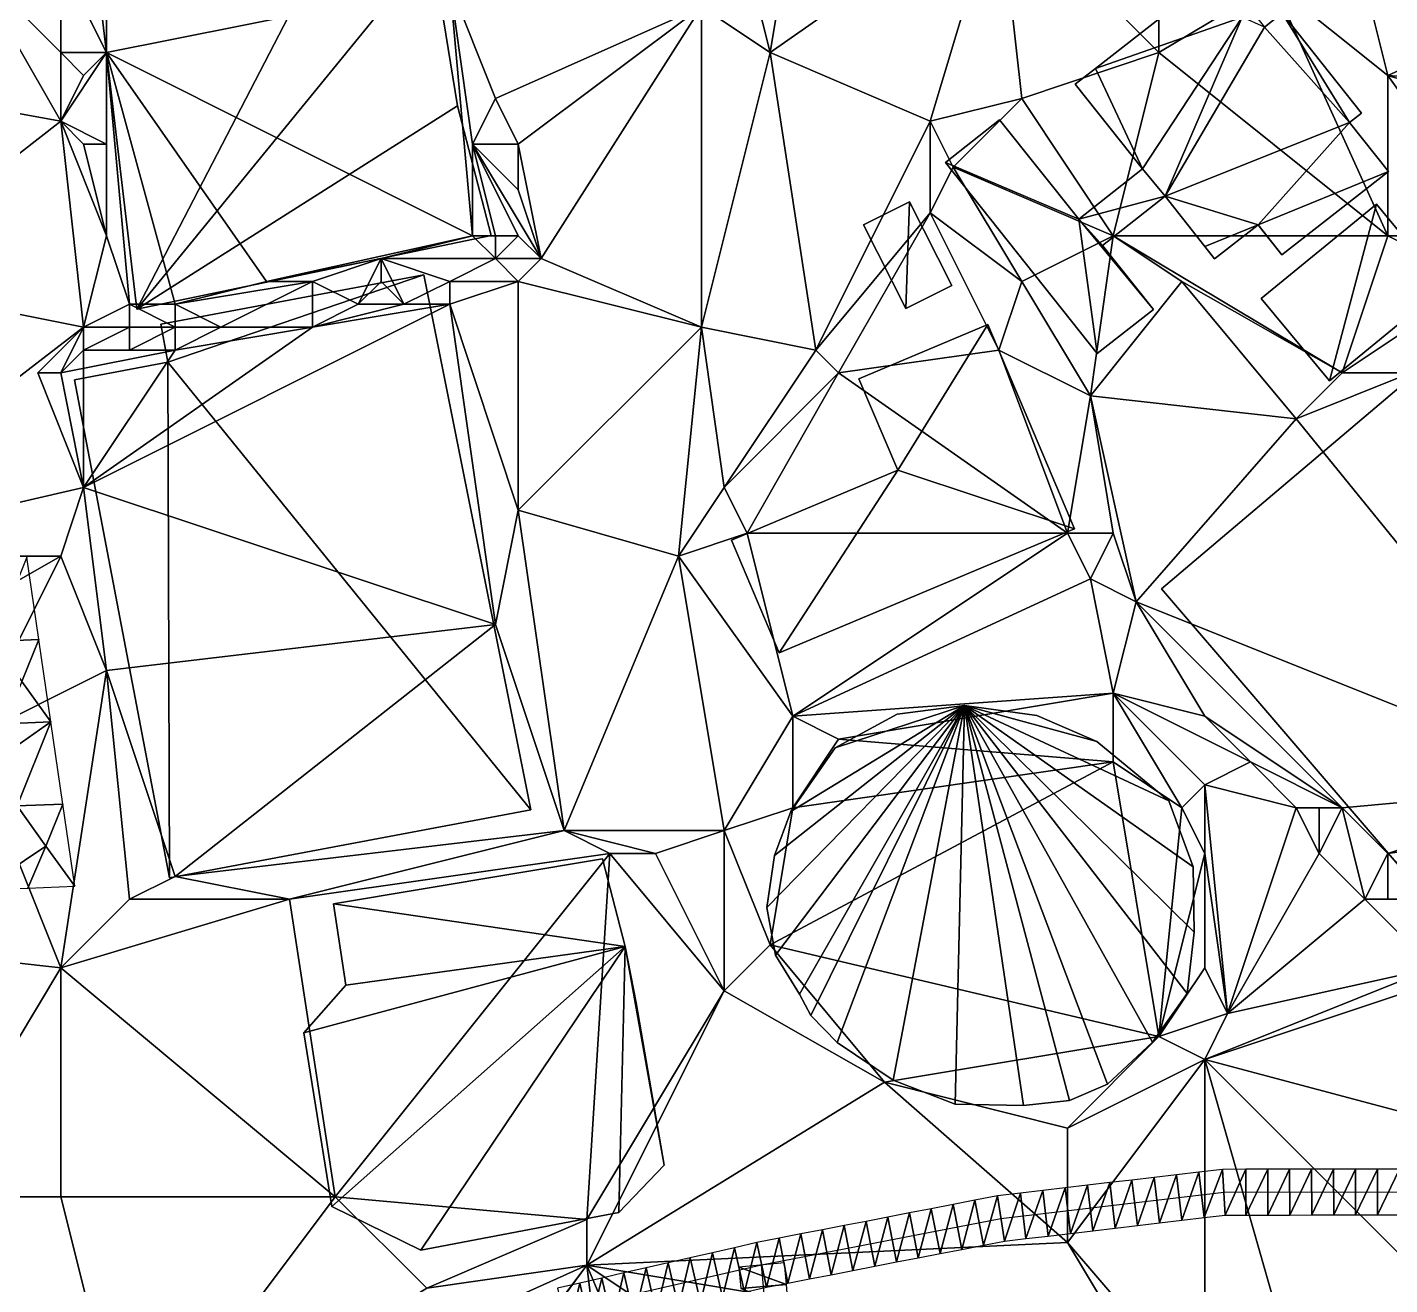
# Model space of a CAD drawing. Header units: metres. Extents: x -1103 to 901, y -902 to 905.
# Drawn here: x 133.1 to 252.2, y 304.3 to 414.2 of the extents above; entities that cross this region are included whole.
import ezdxf

# ---------------------------------------------------------------- set-up
doc = ezdxf.new("R2010")
doc.units = ezdxf.units.M
for name, color, linetype in [('OSM_BUILDING_FOOTPRINTS', 7, 'CONTINUOUS'), ('OSM_BUILDING_ROOFS', 1, 'CONTINUOUS'), ('OSM_BUILDING_WALLS', 8, 'CONTINUOUS'), ('OSM_PARKING', 8, 'CONTINUOUS'), ('OSM_ROAD_AXES', 2, 'CONTINUOUS'), ('OSM_ROAD_SURFACE', 9, 'CONTINUOUS'), ('OSM_TERRAIN', 3, 'CONTINUOUS')]:
    doc.layers.add(name, color=color, linetype=linetype)

msp = doc.modelspace()

# ---------------------------------------------------------------- linework, layer by layer
at = {"layer": 'OSM_BUILDING_FOOTPRINTS'}
for points in [[(173.63, 396.03, 8.99), (142.65, 389.57, 8.99), (139.42, 416.92, 8.99), (141.34, 419.46, 8.99), (141.17, 421.99, 8.99), (161.28, 425.54, 8.99), (168.44, 421.17, 8.99), (170.68, 407.36, 8.99), (173.63, 396.03, 8.99)], [(224.68, 409.23, 12.23), (226.46, 410.62, 12.23), (236.53, 418.52, 12.23), (239.26, 415.09, 12.23), (240.04, 415.7, 12.23), (241.22, 414.23, 12.23), (242.76, 415.44, 12.23), (249.69, 406.72, 12.23), (248.66, 405.9, 12.23), (252.05, 401.62, 12.23), (242.75, 394.33, 12.23), (241.06, 396.45, 12.23), (240.66, 396.96, 12.23), (236.86, 393.98, 12.23), (236.01, 395.06, 12.23), (232.53, 399.44, 12.23), (227.07, 395.15, 12.23), (231.51, 389.56, 12.23), (226.61, 385.71, 12.23), (213.35, 402.41, 12.23), (218.07, 406.12, 12.23), (224.98, 397.44, 12.23), (230.56, 401.83, 12.23), (224.68, 409.23, 12.23)], [(232.22, 365.14, 11.34), (278.08, 403.96, 11.34), (302.82, 375.12, 11.34), (256.96, 336.3, 11.34), (232.22, 365.14, 11.34)], [(213.89, 391.64, 12.95), (209.88, 389.63, 12.95), (206.16, 396.95, 12.95), (210.18, 398.96, 12.95), (213.89, 391.64, 12.95)], [(240.93, 390.5, 12.1), (251.01, 398.75, 12.1), (256.97, 391.56, 12.1), (246.89, 383.31, 12.1), (240.93, 390.5, 12.1)], [(137.21, 383.4, 10.9), (145.37, 384.93, 10.9), (144.74, 388.26, 10.9), (167.75, 392.57, 10.9), (177.1, 345.8, 10.9), (145.5, 339.87, 10.9), (137.21, 383.4, 10.9)], [(194.62, 369.39, 12.87), (209.17, 375.5, 12.87), (205.77, 383.5, 12.87), (217.03, 388.23, 12.87), (224.61, 370.37, 12.87), (198.8, 359.55, 12.87), (194.62, 369.39, 12.87)], [(209.12, 354.19, 11.68), (215.01, 354.94, 11.68), (221.32, 354.07, 11.68), (226.58, 351.79, 11.68), (232.85, 346.61, 11.68), (234.99, 340.84, 11.68), (235.07, 335.13, 11.68), (234.47, 329.76, 11.68), (231.44, 325.51, 11.68), (227.49, 321.83, 11.68), (224.18, 320.4, 11.68), (220.16, 319.97, 11.68), (214.18, 320.1, 11.68), (208.77, 322.17, 11.68), (203.87, 325.49, 11.68), (201.57, 327.83, 11.68), (200.58, 329.7, 11.68), (198.48, 333.1, 11.68), (197.72, 337.27, 11.68), (198.39, 341.83, 11.68), (199.83, 345.68, 11.68), (203.7, 351.23, 11.68), (209.12, 354.19, 11.68)], [(183.36, 341.52, 12.3), (185.34, 333.87, 12.3), (186.3, 328.94, 12.3), (188.74, 314.74, 12.3), (184.79, 310.62, 12.3), (167.48, 307.31, 12.3), (159.69, 311.13, 12.3), (157.25, 326.31, 12.3), (160.93, 330.5, 12.3), (159.83, 337.59, 12.3), (183.36, 341.52, 12.3)]]:
    msp.add_polyline3d(points, close=True, dxfattribs=at)
at = {"layer": 'OSM_BUILDING_ROOFS'}
for points in [[(161.28, 425.54, 18.99), (139.42, 416.92, 18.99), (142.65, 389.57, 18.99)], [(142.65, 389.57, 18.99), (168.44, 421.17, 18.99), (161.28, 425.54, 18.99)], [(142.65, 389.57, 18.99), (170.68, 407.36, 18.99), (168.44, 421.17, 18.99)], [(239.26, 415.09, 22.23), (236.53, 418.52, 22.23), (226.46, 410.62, 22.23)], [(239.26, 415.09, 22.23), (226.46, 410.62, 22.23), (230.56, 401.83, 22.23)], [(232.53, 399.44, 22.23), (239.26, 415.09, 22.23), (230.56, 401.83, 22.23)], [(232.53, 399.44, 22.23), (241.22, 414.23, 22.23), (239.26, 415.09, 22.23)], [(248.66, 405.9, 22.23), (242.76, 415.44, 22.23), (241.22, 414.23, 22.23)], [(248.66, 405.9, 22.23), (249.69, 406.72, 22.23), (242.76, 415.44, 22.23)], [(232.53, 399.44, 22.23), (248.66, 405.9, 22.23), (241.22, 414.23, 22.23)], [(226.46, 410.62, 22.23), (224.68, 409.23, 22.23), (230.56, 401.83, 22.23)], [(142.65, 389.57, 18.99), (173.63, 396.03, 18.99), (170.68, 407.36, 18.99)], [(224.98, 397.44, 22.23), (218.07, 406.12, 22.23), (213.35, 402.41, 22.23)], [(232.53, 399.44, 22.23), (240.66, 396.96, 22.23), (248.66, 405.9, 22.23)], [(240.66, 396.96, 22.23), (252.05, 401.62, 22.23), (248.66, 405.9, 22.23)], [(278.08, 403.96, 21.34), (232.22, 365.14, 21.34), (256.96, 336.3, 21.34)], [(224.98, 397.44, 22.23), (213.35, 402.41, 22.23), (226.61, 385.71, 22.23)], [(230.56, 401.83, 22.23), (224.98, 397.44, 22.23), (232.53, 399.44, 22.23)], [(240.66, 396.96, 22.23), (242.75, 394.33, 22.23), (252.05, 401.62, 22.23)], [(224.98, 397.44, 22.23), (227.07, 395.15, 22.23), (232.53, 399.44, 22.23)], [(232.53, 399.44, 22.23), (236.01, 395.06, 22.23), (240.66, 396.96, 22.23)], [(209.88, 389.63, 18.15), (210.18, 398.96, 18.15), (206.16, 396.95, 18.15)], [(209.88, 389.63, 18.15), (213.89, 391.64, 18.15), (210.18, 398.96, 18.15)], [(251.01, 398.75, 22.1), (240.93, 390.5, 22.1), (246.89, 383.31, 22.1)], [(251.01, 398.75, 22.1), (246.89, 383.31, 22.1), (256.97, 391.56, 22.1)], [(224.98, 397.44, 22.23), (226.61, 385.71, 22.23), (231.51, 389.56, 22.23)], [(224.98, 397.44, 22.23), (231.51, 389.56, 22.23), (227.07, 395.15, 22.23)], [(236.01, 395.06, 22.23), (236.86, 393.98, 22.23), (240.66, 396.96, 22.23)], [(240.66, 396.96, 22.23), (241.06, 396.45, 22.23), (242.75, 394.33, 22.23)], [(145.37, 384.93, 20.9), (167.75, 392.57, 20.9), (144.74, 388.26, 20.9)], [(145.37, 384.93, 20.9), (177.1, 345.8, 20.9), (167.75, 392.57, 20.9)], [(209.17, 375.5, 22.87), (217.03, 388.23, 22.87), (205.77, 383.5, 22.87)], [(209.17, 375.5, 22.87), (224.61, 370.37, 22.87), (217.03, 388.23, 22.87)], [(145.37, 384.93, 20.9), (137.21, 383.4, 20.9), (145.5, 339.87, 20.9)], [(145.37, 384.93, 20.9), (145.5, 339.87, 20.9), (177.1, 345.8, 20.9)], [(209.17, 375.5, 22.87), (194.62, 369.39, 22.87), (198.8, 359.55, 22.87)], [(209.17, 375.5, 22.87), (198.8, 359.55, 22.87), (224.61, 370.37, 22.87)], [(215.01, 354.94, 21.68), (198.39, 341.83, 21.68), (197.72, 337.27, 21.68)], [(215.01, 354.94, 21.68), (197.72, 337.27, 21.68), (198.48, 333.1, 21.68)], [(215.01, 354.94, 21.68), (199.83, 345.68, 21.68), (198.39, 341.83, 21.68)], [(215.01, 354.94, 21.68), (198.48, 333.1, 21.68), (200.58, 329.7, 21.68)], [(215.01, 354.94, 21.68), (203.7, 351.23, 21.68), (199.83, 345.68, 21.68)], [(215.01, 354.94, 21.68), (200.58, 329.7, 21.68), (201.57, 327.83, 21.68)], [(215.01, 354.94, 21.68), (201.57, 327.83, 21.68), (203.87, 325.49, 21.68)], [(215.01, 354.94, 21.68), (209.12, 354.19, 21.68), (203.7, 351.23, 21.68)], [(215.01, 354.94, 21.68), (203.87, 325.49, 21.68), (208.77, 322.17, 21.68)], [(215.01, 354.94, 21.68), (208.77, 322.17, 21.68), (214.18, 320.1, 21.68)], [(215.01, 354.94, 21.68), (214.18, 320.1, 21.68), (220.16, 319.97, 21.68)], [(215.01, 354.94, 21.68), (220.16, 319.97, 21.68), (224.18, 320.4, 21.68)], [(215.01, 354.94, 21.68), (224.18, 320.4, 21.68), (227.49, 321.83, 21.68)], [(215.01, 354.94, 21.68), (227.49, 321.83, 21.68), (231.44, 325.51, 21.68)], [(215.01, 354.94, 21.68), (231.44, 325.51, 21.68), (234.47, 329.76, 21.68)], [(215.01, 354.94, 21.68), (234.47, 329.76, 21.68), (235.07, 335.13, 21.68)], [(215.01, 354.94, 21.68), (235.07, 335.13, 21.68), (234.99, 340.84, 21.68)], [(215.01, 354.94, 21.68), (234.99, 340.84, 21.68), (232.85, 346.61, 21.68)], [(215.01, 354.94, 21.68), (232.85, 346.61, 21.68), (226.58, 351.79, 21.68)], [(215.01, 354.94, 21.68), (226.58, 351.79, 21.68), (221.32, 354.07, 21.68)], [(185.34, 333.87, 22.3), (183.36, 341.52, 22.3), (159.83, 337.59, 22.3)], [(185.34, 333.87, 22.3), (159.83, 337.59, 22.3), (160.93, 330.5, 22.3)], [(185.34, 333.87, 22.3), (160.93, 330.5, 22.3), (157.25, 326.31, 22.3)], [(185.34, 333.87, 22.3), (157.25, 326.31, 22.3), (159.69, 311.13, 22.3)], [(185.34, 333.87, 22.3), (159.69, 311.13, 22.3), (167.48, 307.31, 22.3)], [(185.34, 333.87, 22.3), (167.48, 307.31, 22.3), (184.79, 310.62, 22.3)], [(185.34, 333.87, 22.3), (184.79, 310.62, 22.3), (188.74, 314.74, 22.3)], [(185.34, 333.87, 22.3), (188.74, 314.74, 22.3), (186.3, 328.94, 22.3)]]:
    msp.add_3dface(points, dxfattribs=at)
at = {"layer": 'OSM_BUILDING_WALLS'}
for points in [[(170.68, 407.36, 8.99), (168.44, 421.17, 8.99), (168.44, 421.17, 18.99)], [(170.68, 407.36, 8.99), (168.44, 421.17, 18.99), (170.68, 407.36, 18.99)], [(236.53, 418.52, 12.23), (226.46, 410.62, 12.23), (226.46, 410.62, 22.23)], [(236.53, 418.52, 12.23), (226.46, 410.62, 22.23), (236.53, 418.52, 22.23)], [(139.42, 416.92, 8.99), (142.65, 389.57, 8.99), (142.65, 389.57, 18.99)], [(139.42, 416.92, 8.99), (142.65, 389.57, 18.99), (139.42, 416.92, 18.99)], [(249.69, 406.72, 12.23), (242.76, 415.44, 12.23), (242.76, 415.44, 22.23)], [(249.69, 406.72, 12.23), (242.76, 415.44, 22.23), (249.69, 406.72, 22.23)], [(226.46, 410.62, 12.23), (224.68, 409.23, 12.23), (224.68, 409.23, 22.23)], [(226.46, 410.62, 12.23), (224.68, 409.23, 22.23), (226.46, 410.62, 22.23)], [(224.68, 409.23, 12.23), (230.56, 401.83, 12.23), (230.56, 401.83, 22.23)], [(224.68, 409.23, 12.23), (230.56, 401.83, 22.23), (224.68, 409.23, 22.23)], [(173.63, 396.03, 8.99), (170.68, 407.36, 8.99), (170.68, 407.36, 18.99)], [(173.63, 396.03, 8.99), (170.68, 407.36, 18.99), (173.63, 396.03, 18.99)], [(218.07, 406.12, 12.23), (213.35, 402.41, 12.23), (213.35, 402.41, 22.23)], [(218.07, 406.12, 12.23), (213.35, 402.41, 22.23), (218.07, 406.12, 22.23)], [(224.98, 397.44, 12.23), (218.07, 406.12, 12.23), (218.07, 406.12, 22.23)], [(224.98, 397.44, 12.23), (218.07, 406.12, 22.23), (224.98, 397.44, 22.23)], [(248.66, 405.9, 12.23), (249.69, 406.72, 12.23), (249.69, 406.72, 22.23)], [(248.66, 405.9, 12.23), (249.69, 406.72, 22.23), (248.66, 405.9, 22.23)], [(252.05, 401.62, 12.23), (248.66, 405.9, 12.23), (248.66, 405.9, 22.23)], [(252.05, 401.62, 12.23), (248.66, 405.9, 22.23), (252.05, 401.62, 22.23)], [(278.08, 403.96, 11.34), (232.22, 365.14, 11.34), (232.22, 365.14, 21.34)], [(278.08, 403.96, 11.34), (232.22, 365.14, 21.34), (278.08, 403.96, 21.34)], [(213.35, 402.41, 12.23), (226.61, 385.71, 12.23), (226.61, 385.71, 22.23)], [(213.35, 402.41, 12.23), (226.61, 385.71, 22.23), (213.35, 402.41, 22.23)], [(230.56, 401.83, 12.23), (224.98, 397.44, 12.23), (224.98, 397.44, 22.23)], [(230.56, 401.83, 12.23), (224.98, 397.44, 22.23), (230.56, 401.83, 22.23)], [(242.75, 394.33, 12.23), (252.05, 401.62, 12.23), (252.05, 401.62, 22.23)], [(242.75, 394.33, 12.23), (252.05, 401.62, 22.23), (242.75, 394.33, 22.23)], [(227.07, 395.15, 12.23), (232.53, 399.44, 12.23), (232.53, 399.44, 22.23)], [(227.07, 395.15, 12.23), (232.53, 399.44, 22.23), (227.07, 395.15, 22.23)], [(232.53, 399.44, 12.23), (236.01, 395.06, 12.23), (236.01, 395.06, 22.23)], [(232.53, 399.44, 12.23), (236.01, 395.06, 22.23), (232.53, 399.44, 22.23)], [(210.18, 398.96, 12.95), (206.16, 396.95, 12.95), (206.16, 396.95, 18.15)], [(210.18, 398.96, 12.95), (206.16, 396.95, 18.15), (210.18, 398.96, 18.15)], [(213.89, 391.64, 12.95), (210.18, 398.96, 12.95), (210.18, 398.96, 18.15)], [(213.89, 391.64, 12.95), (210.18, 398.96, 18.15), (213.89, 391.64, 18.15)], [(251.01, 398.75, 12.1), (240.93, 390.5, 12.1), (240.93, 390.5, 22.1)], [(251.01, 398.75, 12.1), (240.93, 390.5, 22.1), (251.01, 398.75, 22.1)], [(256.97, 391.56, 12.1), (251.01, 398.75, 12.1), (251.01, 398.75, 22.1)], [(256.97, 391.56, 12.1), (251.01, 398.75, 22.1), (256.97, 391.56, 22.1)], [(206.16, 396.95, 12.95), (209.88, 389.63, 12.95), (209.88, 389.63, 18.15)], [(206.16, 396.95, 12.95), (209.88, 389.63, 18.15), (206.16, 396.95, 18.15)], [(236.86, 393.98, 12.23), (240.66, 396.96, 12.23), (240.66, 396.96, 22.23)], [(236.86, 393.98, 12.23), (240.66, 396.96, 22.23), (236.86, 393.98, 22.23)], [(240.66, 396.96, 12.23), (241.06, 396.45, 12.23), (241.06, 396.45, 22.23)], [(240.66, 396.96, 12.23), (241.06, 396.45, 22.23), (240.66, 396.96, 22.23)], [(142.65, 389.57, 8.99), (173.63, 396.03, 8.99), (173.63, 396.03, 18.99)], [(142.65, 389.57, 8.99), (173.63, 396.03, 18.99), (142.65, 389.57, 18.99)], [(241.06, 396.45, 12.23), (242.75, 394.33, 12.23), (242.75, 394.33, 22.23)], [(241.06, 396.45, 12.23), (242.75, 394.33, 22.23), (241.06, 396.45, 22.23)], [(231.51, 389.56, 12.23), (227.07, 395.15, 12.23), (227.07, 395.15, 22.23)], [(231.51, 389.56, 12.23), (227.07, 395.15, 22.23), (231.51, 389.56, 22.23)], [(236.01, 395.06, 12.23), (236.86, 393.98, 12.23), (236.86, 393.98, 22.23)], [(236.01, 395.06, 12.23), (236.86, 393.98, 22.23), (236.01, 395.06, 22.23)], [(167.75, 392.57, 10.9), (144.74, 388.26, 10.9), (144.74, 388.26, 20.9)], [(167.75, 392.57, 10.9), (144.74, 388.26, 20.9), (167.75, 392.57, 20.9)], [(177.1, 345.8, 10.9), (167.75, 392.57, 10.9), (167.75, 392.57, 20.9)], [(177.1, 345.8, 10.9), (167.75, 392.57, 20.9), (177.1, 345.8, 20.9)], [(209.88, 389.63, 12.95), (213.89, 391.64, 12.95), (213.89, 391.64, 18.15)], [(209.88, 389.63, 12.95), (213.89, 391.64, 18.15), (209.88, 389.63, 18.15)], [(246.89, 383.31, 12.1), (256.97, 391.56, 12.1), (256.97, 391.56, 22.1)], [(246.89, 383.31, 12.1), (256.97, 391.56, 22.1), (246.89, 383.31, 22.1)], [(226.61, 385.71, 12.23), (231.51, 389.56, 12.23), (231.51, 389.56, 22.23)], [(226.61, 385.71, 12.23), (231.51, 389.56, 22.23), (226.61, 385.71, 22.23)], [(240.93, 390.5, 12.1), (246.89, 383.31, 12.1), (246.89, 383.31, 22.1)], [(240.93, 390.5, 12.1), (246.89, 383.31, 22.1), (240.93, 390.5, 22.1)], [(144.74, 388.26, 10.9), (145.37, 384.93, 10.9), (145.37, 384.93, 20.9)], [(144.74, 388.26, 10.9), (145.37, 384.93, 20.9), (144.74, 388.26, 20.9)], [(217.03, 388.23, 12.87), (205.77, 383.5, 12.87), (205.77, 383.5, 22.87)], [(217.03, 388.23, 12.87), (205.77, 383.5, 22.87), (217.03, 388.23, 22.87)], [(224.61, 370.37, 12.87), (217.03, 388.23, 12.87), (217.03, 388.23, 22.87)], [(224.61, 370.37, 12.87), (217.03, 388.23, 22.87), (224.61, 370.37, 22.87)], [(145.37, 384.93, 10.9), (137.21, 383.4, 10.9), (137.21, 383.4, 20.9)], [(145.37, 384.93, 10.9), (137.21, 383.4, 20.9), (145.37, 384.93, 20.9)], [(205.77, 383.5, 12.87), (209.17, 375.5, 12.87), (209.17, 375.5, 22.87)], [(205.77, 383.5, 12.87), (209.17, 375.5, 22.87), (205.77, 383.5, 22.87)], [(137.21, 383.4, 10.9), (145.5, 339.87, 10.9), (145.5, 339.87, 20.9)], [(137.21, 383.4, 10.9), (145.5, 339.87, 20.9), (137.21, 383.4, 20.9)], [(209.17, 375.5, 12.87), (194.62, 369.39, 12.87), (194.62, 369.39, 22.87)], [(209.17, 375.5, 12.87), (194.62, 369.39, 22.87), (209.17, 375.5, 22.87)], [(194.62, 369.39, 12.87), (198.8, 359.55, 12.87), (198.8, 359.55, 22.87)], [(194.62, 369.39, 12.87), (198.8, 359.55, 22.87), (194.62, 369.39, 22.87)], [(198.8, 359.55, 12.87), (224.61, 370.37, 12.87), (224.61, 370.37, 22.87)], [(198.8, 359.55, 12.87), (224.61, 370.37, 22.87), (198.8, 359.55, 22.87)], [(232.22, 365.14, 11.34), (256.96, 336.3, 11.34), (256.96, 336.3, 21.34)], [(232.22, 365.14, 11.34), (256.96, 336.3, 21.34), (232.22, 365.14, 21.34)], [(215.01, 354.94, 11.68), (209.12, 354.19, 11.68), (209.12, 354.19, 21.68)], [(215.01, 354.94, 11.68), (209.12, 354.19, 21.68), (215.01, 354.94, 21.68)], [(221.32, 354.07, 11.68), (215.01, 354.94, 11.68), (215.01, 354.94, 21.68)], [(221.32, 354.07, 11.68), (215.01, 354.94, 21.68), (221.32, 354.07, 21.68)], [(209.12, 354.19, 11.68), (203.7, 351.23, 11.68), (203.7, 351.23, 21.68)], [(209.12, 354.19, 11.68), (203.7, 351.23, 21.68), (209.12, 354.19, 21.68)], [(226.58, 351.79, 11.68), (221.32, 354.07, 11.68), (221.32, 354.07, 21.68)], [(226.58, 351.79, 11.68), (221.32, 354.07, 21.68), (226.58, 351.79, 21.68)], [(232.85, 346.61, 11.68), (226.58, 351.79, 11.68), (226.58, 351.79, 21.68)], [(232.85, 346.61, 11.68), (226.58, 351.79, 21.68), (232.85, 346.61, 21.68)], [(203.7, 351.23, 11.68), (199.83, 345.68, 11.68), (199.83, 345.68, 21.68)], [(203.7, 351.23, 11.68), (199.83, 345.68, 21.68), (203.7, 351.23, 21.68)], [(234.99, 340.84, 11.68), (232.85, 346.61, 11.68), (232.85, 346.61, 21.68)], [(234.99, 340.84, 11.68), (232.85, 346.61, 21.68), (234.99, 340.84, 21.68)], [(145.5, 339.87, 10.9), (177.1, 345.8, 10.9), (177.1, 345.8, 20.9)], [(145.5, 339.87, 10.9), (177.1, 345.8, 20.9), (145.5, 339.87, 20.9)], [(199.83, 345.68, 11.68), (198.39, 341.83, 11.68), (198.39, 341.83, 21.68)], [(199.83, 345.68, 11.68), (198.39, 341.83, 21.68), (199.83, 345.68, 21.68)], [(198.39, 341.83, 11.68), (197.72, 337.27, 11.68), (197.72, 337.27, 21.68)], [(198.39, 341.83, 11.68), (197.72, 337.27, 21.68), (198.39, 341.83, 21.68)], [(183.36, 341.52, 12.3), (159.83, 337.59, 12.3), (159.83, 337.59, 22.3)], [(183.36, 341.52, 12.3), (159.83, 337.59, 22.3), (183.36, 341.52, 22.3)], [(185.34, 333.87, 12.3), (183.36, 341.52, 12.3), (183.36, 341.52, 22.3)], [(185.34, 333.87, 12.3), (183.36, 341.52, 22.3), (185.34, 333.87, 22.3)], [(235.07, 335.13, 11.68), (234.99, 340.84, 11.68), (234.99, 340.84, 21.68)], [(235.07, 335.13, 11.68), (234.99, 340.84, 21.68), (235.07, 335.13, 21.68)], [(159.83, 337.59, 12.3), (160.93, 330.5, 12.3), (160.93, 330.5, 22.3)], [(159.83, 337.59, 12.3), (160.93, 330.5, 22.3), (159.83, 337.59, 22.3)], [(197.72, 337.27, 11.68), (198.48, 333.1, 11.68), (198.48, 333.1, 21.68)], [(197.72, 337.27, 11.68), (198.48, 333.1, 21.68), (197.72, 337.27, 21.68)], [(234.47, 329.76, 11.68), (235.07, 335.13, 11.68), (235.07, 335.13, 21.68)], [(234.47, 329.76, 11.68), (235.07, 335.13, 21.68), (234.47, 329.76, 21.68)], [(186.3, 328.94, 12.3), (185.34, 333.87, 12.3), (185.34, 333.87, 22.3)], [(186.3, 328.94, 12.3), (185.34, 333.87, 22.3), (186.3, 328.94, 22.3)], [(198.48, 333.1, 11.68), (200.58, 329.7, 11.68), (200.58, 329.7, 21.68)], [(198.48, 333.1, 11.68), (200.58, 329.7, 21.68), (198.48, 333.1, 21.68)], [(160.93, 330.5, 12.3), (157.25, 326.31, 12.3), (157.25, 326.31, 22.3)], [(160.93, 330.5, 12.3), (157.25, 326.31, 22.3), (160.93, 330.5, 22.3)], [(188.74, 314.74, 12.3), (186.3, 328.94, 12.3), (186.3, 328.94, 22.3)], [(188.74, 314.74, 12.3), (186.3, 328.94, 22.3), (188.74, 314.74, 22.3)], [(200.58, 329.7, 11.68), (201.57, 327.83, 11.68), (201.57, 327.83, 21.68)], [(200.58, 329.7, 11.68), (201.57, 327.83, 21.68), (200.58, 329.7, 21.68)], [(231.44, 325.51, 11.68), (234.47, 329.76, 11.68), (234.47, 329.76, 21.68)], [(231.44, 325.51, 11.68), (234.47, 329.76, 21.68), (231.44, 325.51, 21.68)], [(201.57, 327.83, 11.68), (203.87, 325.49, 11.68), (203.87, 325.49, 21.68)], [(201.57, 327.83, 11.68), (203.87, 325.49, 21.68), (201.57, 327.83, 21.68)], [(157.25, 326.31, 12.3), (159.69, 311.13, 12.3), (159.69, 311.13, 22.3)], [(157.25, 326.31, 12.3), (159.69, 311.13, 22.3), (157.25, 326.31, 22.3)], [(203.87, 325.49, 11.68), (208.77, 322.17, 11.68), (208.77, 322.17, 21.68)], [(203.87, 325.49, 11.68), (208.77, 322.17, 21.68), (203.87, 325.49, 21.68)], [(227.49, 321.83, 11.68), (231.44, 325.51, 11.68), (231.44, 325.51, 21.68)], [(227.49, 321.83, 11.68), (231.44, 325.51, 21.68), (227.49, 321.83, 21.68)], [(208.77, 322.17, 11.68), (214.18, 320.1, 11.68), (214.18, 320.1, 21.68)], [(208.77, 322.17, 11.68), (214.18, 320.1, 21.68), (208.77, 322.17, 21.68)], [(224.18, 320.4, 11.68), (227.49, 321.83, 11.68), (227.49, 321.83, 21.68)], [(224.18, 320.4, 11.68), (227.49, 321.83, 21.68), (224.18, 320.4, 21.68)], [(220.16, 319.97, 11.68), (224.18, 320.4, 11.68), (224.18, 320.4, 21.68)], [(220.16, 319.97, 11.68), (224.18, 320.4, 21.68), (220.16, 319.97, 21.68)], [(214.18, 320.1, 11.68), (220.16, 319.97, 11.68), (220.16, 319.97, 21.68)], [(214.18, 320.1, 11.68), (220.16, 319.97, 21.68), (214.18, 320.1, 21.68)], [(184.79, 310.62, 12.3), (188.74, 314.74, 12.3), (188.74, 314.74, 22.3)], [(184.79, 310.62, 12.3), (188.74, 314.74, 22.3), (184.79, 310.62, 22.3)], [(159.69, 311.13, 12.3), (167.48, 307.31, 12.3), (167.48, 307.31, 22.3)], [(159.69, 311.13, 12.3), (167.48, 307.31, 22.3), (159.69, 311.13, 22.3)], [(167.48, 307.31, 12.3), (184.79, 310.62, 12.3), (184.79, 310.62, 22.3)], [(167.48, 307.31, 12.3), (184.79, 310.62, 22.3), (167.48, 307.31, 22.3)]]:
    msp.add_3dface(points, dxfattribs=at)
at = {"layer": 'OSM_PARKING'}
for points in [[(130.08, 360.53, 14.48), (134.09, 360.7, 14.69), (133.04, 367.89, 14.81)], [(130.08, 360.53, 14.48), (132.61, 357.02, 14.47), (134.09, 360.7, 14.69)], [(132.61, 357.02, 14.47), (135.14, 353.51, 14.38), (134.09, 360.7, 14.69)], [(131.13, 353.34, 14.26), (135.14, 353.51, 14.38), (132.61, 357.02, 14.47)], [(131.13, 353.34, 14.26), (129.65, 349.67, 14.01), (135.14, 353.51, 14.38)], [(129.65, 349.67, 14.01), (132.18, 346.15, 13.89), (135.14, 353.51, 14.38)], [(132.18, 346.15, 13.89), (136.19, 346.32, 14.02), (135.14, 353.51, 14.38)], [(132.18, 346.15, 13.89), (128.99, 338.82, 13.69), (134.71, 342.64, 13.77)], [(132.18, 346.15, 13.89), (134.71, 342.64, 13.77), (136.19, 346.32, 14.02)], [(134.71, 342.64, 13.77), (137.24, 339.13, 13.66), (136.19, 346.32, 14.02)], [(134.71, 342.64, 13.77), (128.99, 338.82, 13.69), (133.12, 338.98, 13.54)], [(134.71, 342.64, 13.77), (133.12, 338.98, 13.54), (137.24, 339.13, 13.66)]]:
    msp.add_3dface(points, dxfattribs=at)
at = {"layer": 'OSM_ROAD_AXES'}
for points in [[(64.89, 443.1, 8), (94.74, 410.4, 8.12), (104.73, 395.39, 9.29), (108.06, 377.86, 11.37), (117.36, 328.94, 13.75), (122.92, 299.67, 13.69), (125.7, 293.31, 13.96), (137.11, 292.91, 13.91), (147.04, 294.53, 14.17), (197.27, 306.04, 13.83), (218.18, 310.09, 13.54), (237.67, 312.38, 12.93), (260.7, 312.43, 12.88), (305.7, 308.53, 11.05), (323.39, 308.7, 10.89), (341.61, 313.12, 11.98), (363.02, 323.05, 14.29)], [(196.2, 192.82, 9.83), (196.46, 197.69, 10.19), (200.76, 218.72, 11.15), (200.45, 238.01, 12.53), (199.34, 283.36, 13.91), (197.27, 306.04, 13.83)]]:
    msp.add_polyline3d(points, dxfattribs=at)
at = {"layer": 'OSM_ROAD_SURFACE'}
for points in [[(251.11, 310.41, 12.95), (253.02, 314.41, 12.92), (251.1, 314.41, 12.92)], [(251.11, 310.41, 12.95), (253.03, 310.41, 12.95), (253.02, 314.41, 12.92)], [(226.21, 309.02, 13.41), (227.69, 313.23, 13.28), (225.74, 313, 13.4)], [(226.21, 309.02, 13.41), (228.16, 309.25, 13.37), (227.69, 313.23, 13.28)], [(228.16, 309.25, 13.37), (229.64, 313.45, 13.23), (227.69, 313.23, 13.28)], [(228.16, 309.25, 13.37), (230.11, 309.48, 13.34), (229.64, 313.45, 13.23)], [(230.11, 309.48, 13.34), (231.59, 313.68, 13.2), (229.64, 313.45, 13.23)], [(230.11, 309.48, 13.34), (232.05, 309.71, 13.3), (231.59, 313.68, 13.2)], [(232.05, 309.71, 13.3), (233.54, 313.91, 13.16), (231.59, 313.68, 13.2)], [(232.05, 309.71, 13.3), (234, 309.94, 13.27), (233.54, 313.91, 13.16)], [(234, 309.94, 13.27), (235.49, 314.14, 13.13), (233.54, 313.91, 13.16)], [(234, 309.94, 13.27), (235.95, 310.17, 13.23), (235.49, 314.14, 13.13)], [(235.95, 310.17, 13.23), (237.55, 314.38, 12.94), (235.49, 314.14, 13.13)], [(235.95, 310.17, 13.23), (237.79, 310.39, 13.03), (237.55, 314.38, 12.94)], [(237.79, 310.39, 13.03), (239.58, 314.39, 12.82), (237.55, 314.38, 12.94)], [(237.79, 310.39, 13.03), (239.59, 310.39, 12.82), (239.58, 314.39, 12.82)], [(239.59, 310.39, 12.82), (241.5, 314.39, 12.85), (239.58, 314.39, 12.82)], [(239.59, 310.39, 12.82), (241.51, 310.39, 12.82), (241.5, 314.39, 12.85)], [(241.51, 310.39, 12.82), (243.42, 314.39, 12.88), (241.5, 314.39, 12.85)], [(241.51, 310.39, 12.82), (243.43, 310.39, 12.85), (243.42, 314.39, 12.88)], [(243.43, 310.39, 12.85), (245.34, 314.4, 12.92), (243.42, 314.39, 12.88)], [(243.43, 310.39, 12.85), (245.35, 310.4, 12.88), (245.34, 314.4, 12.92)], [(245.35, 310.4, 12.88), (247.26, 314.4, 12.92), (245.34, 314.4, 12.92)], [(245.35, 310.4, 12.88), (247.27, 310.4, 12.91), (247.26, 314.4, 12.92)], [(247.27, 310.4, 12.91), (249.18, 314.4, 12.92), (247.26, 314.4, 12.92)], [(247.27, 310.4, 12.91), (249.19, 310.4, 12.95), (249.18, 314.4, 12.92)], [(249.19, 310.4, 12.95), (251.1, 314.41, 12.92), (249.18, 314.4, 12.92)], [(249.19, 310.4, 12.95), (251.11, 310.41, 12.95), (251.1, 314.41, 12.92)], [(216.66, 307.76, 13.57), (217.87, 312.07, 13.62), (215.9, 311.69, 13.65)], [(216.66, 307.76, 13.57), (218.49, 308.12, 13.55), (217.87, 312.07, 13.62)], [(218.49, 308.12, 13.55), (219.9, 312.31, 13.59), (217.87, 312.07, 13.62)], [(218.49, 308.12, 13.55), (220.36, 308.34, 13.53), (219.9, 312.31, 13.59)], [(220.36, 308.34, 13.53), (221.84, 312.54, 13.55), (219.9, 312.31, 13.59)], [(220.36, 308.34, 13.53), (222.31, 308.56, 13.5), (221.84, 312.54, 13.55)], [(222.31, 308.56, 13.5), (223.79, 312.77, 13.52), (221.84, 312.54, 13.55)], [(222.31, 308.56, 13.5), (224.26, 308.79, 13.46), (223.79, 312.77, 13.52)], [(224.26, 308.79, 13.46), (225.74, 313, 13.4), (223.79, 312.77, 13.52)], [(224.26, 308.79, 13.46), (226.21, 309.02, 13.41), (225.74, 313, 13.4)], [(210.96, 306.65, 13.7), (212.09, 310.95, 13.69), (210.19, 310.58, 13.71)], [(210.96, 306.65, 13.7), (212.86, 307.02, 13.65), (212.09, 310.95, 13.69)], [(212.86, 307.02, 13.65), (214, 311.32, 13.67), (212.09, 310.95, 13.69)], [(212.86, 307.02, 13.65), (214.76, 307.39, 13.61), (214, 311.32, 13.67)], [(214.76, 307.39, 13.61), (215.9, 311.69, 13.65), (214, 311.32, 13.67)], [(214.76, 307.39, 13.61), (216.66, 307.76, 13.57), (215.9, 311.69, 13.65)], [(205.25, 305.55, 13.83), (206.39, 309.84, 13.76), (204.49, 309.47, 13.78)], [(205.25, 305.55, 13.83), (207.15, 305.92, 13.78), (206.39, 309.84, 13.76)], [(207.15, 305.92, 13.78), (208.29, 310.21, 13.73), (206.39, 309.84, 13.76)], [(207.15, 305.92, 13.78), (209.05, 306.29, 13.74), (208.29, 310.21, 13.73)], [(209.05, 306.29, 13.74), (210.19, 310.58, 13.71), (208.29, 310.21, 13.73)], [(209.05, 306.29, 13.74), (210.96, 306.65, 13.7), (210.19, 310.58, 13.71)], [(199.55, 304.44, 13.96), (200.69, 308.74, 13.82), (198.79, 308.37, 13.84)], [(199.55, 304.44, 13.96), (201.45, 304.81, 13.92), (200.69, 308.74, 13.82)], [(201.45, 304.81, 13.92), (202.59, 309.11, 13.8), (200.69, 308.74, 13.82)], [(201.45, 304.81, 13.92), (203.35, 305.18, 13.87), (202.59, 309.11, 13.8)], [(203.35, 305.18, 13.87), (204.49, 309.47, 13.78), (202.59, 309.11, 13.8)], [(203.35, 305.18, 13.87), (205.25, 305.55, 13.83), (204.49, 309.47, 13.78)], [(193.85, 303.2, 14.04), (194.89, 307.54, 13.89), (192.96, 307.1, 13.91)], [(193.85, 303.2, 14.04), (195.78, 303.64, 14.05), (194.89, 307.54, 13.89)], [(195.78, 303.64, 14.05), (196.85, 307.99, 13.87), (194.89, 307.54, 13.89)], [(195.78, 303.64, 14.05), (197.68, 304.08, 14.01), (196.85, 307.99, 13.87)], [(197.68, 304.08, 14.01), (198.79, 308.37, 13.84), (196.85, 307.99, 13.87)], [(197.68, 304.08, 14.01), (199.55, 304.44, 13.96), (198.79, 308.37, 13.84)], [(188.05, 301.87, 14.03), (189.09, 306.21, 13.96), (187.16, 305.77, 14.01)], [(188.05, 301.87, 14.03), (189.99, 302.32, 14.04), (189.09, 306.21, 13.96)], [(189.99, 302.32, 14.04), (191.02, 306.66, 13.93), (189.09, 306.21, 13.96)], [(189.99, 302.32, 14.04), (191.92, 302.76, 14.04), (191.02, 306.66, 13.93)], [(191.92, 302.76, 14.04), (192.96, 307.1, 13.91), (191.02, 306.66, 13.93)], [(191.92, 302.76, 14.04), (193.85, 303.2, 14.04), (192.96, 307.1, 13.91)], [(199.43, 304.33, 13.97), (199.26, 306.22, 13.85), (195.27, 305.85, 13.92)], [(182.26, 300.55, 14.06), (183.3, 304.89, 14.04), (181.37, 304.45, 14.05)], [(182.26, 300.55, 14.06), (184.19, 300.99, 14.03), (183.3, 304.89, 14.04)], [(184.19, 300.99, 14.03), (185.23, 305.33, 14.05), (183.3, 304.89, 14.04)], [(184.19, 300.99, 14.03), (186.12, 301.43, 14.03), (185.23, 305.33, 14.05)], [(186.12, 301.43, 14.03), (187.16, 305.77, 14.01), (185.23, 305.33, 14.05)], [(186.12, 301.43, 14.03), (188.05, 301.87, 14.03), (187.16, 305.77, 14.01)], [(199.43, 304.33, 13.97), (195.27, 305.85, 13.92), (195.45, 303.96, 14.04)], [(180.32, 300.1, 14.06), (181.37, 304.45, 14.05), (179.43, 304, 14.06)], [(180.32, 300.1, 14.06), (182.26, 300.55, 14.06), (181.37, 304.45, 14.05)], [(199.6, 302.44, 14.05), (199.43, 304.33, 13.97), (195.45, 303.96, 14.04)]]:
    msp.add_3dface(points, dxfattribs=at)
at = {"layer": 'OSM_TERRAIN'}
for points in [[(212, 406, 14.85), (218, 426, 15.01), (198, 412, 14.89)], [(198, 412, 14.89), (218, 426, 15.01), (200, 424, 15.21)], [(212, 406, 14.85), (220, 408, 14.45), (218, 426, 15.01)], [(220, 408, 14.45), (232, 412, 14.41), (218, 426, 15.01)], [(218, 426, 15.01), (232, 412, 14.41), (232, 416, 14.92)], [(242, 418, 14.43), (252, 410, 14.83), (248, 426, 14.22)], [(252, 410, 14.83), (274, 420, 14.35), (248, 426, 14.22)], [(198, 412, 14.89), (200, 424, 15.21), (196, 420, 15.21)], [(136, 406, 9.5), (128, 420, 7.87), (114, 410, 7.83)], [(136, 406, 9.5), (136, 412, 8.98), (128, 420, 7.87)], [(128, 420, 7.87), (136, 412, 8.98), (136, 420, 8.49)], [(136, 412, 8.98), (140, 412, 11.69), (136, 420, 8.49)], [(140, 412, 11.69), (140, 418, 11.56), (136, 420, 8.49)], [(198, 412, 14.89), (196, 420, 15.21), (192, 416, 14.52)], [(280, 408, 14.94), (274, 420, 14.35), (252, 410, 14.83)], [(172, 396, 11.7), (170, 418, 11.7), (140, 412, 11.69)], [(140, 412, 11.69), (170, 418, 11.7), (140, 418, 11.56)], [(170, 418, 11.7), (172, 396, 11.7), (172, 404, 11.88)], [(172, 404, 11.88), (174, 408, 12.95), (170, 418, 11.7)], [(174, 408, 12.95), (192, 416, 14.52), (170, 418, 11.7)], [(232, 412, 14.41), (252, 396, 14.18), (242, 418, 14.43)], [(232, 412, 14.41), (242, 418, 14.43), (232, 416, 14.92)], [(242, 418, 14.43), (252, 396, 14.18), (252, 410, 14.83)], [(174, 408, 12.95), (176, 404, 13.78), (192, 416, 14.52)], [(178, 394, 14.86), (192, 416, 14.52), (176, 404, 13.78)], [(192, 388, 15.88), (192, 416, 14.52), (178, 394, 14.86)], [(192, 388, 15.88), (198, 412, 14.89), (192, 416, 14.52)], [(140, 404, 11.35), (140, 412, 11.69), (136, 406, 9.5)], [(136, 406, 9.5), (138, 410, 10.37), (136, 412, 8.98)], [(136, 406, 9.5), (140, 412, 11.69), (138, 410, 10.37)], [(138, 410, 10.37), (140, 412, 11.69), (136, 412, 8.98)], [(142, 390, 11.89), (146, 390, 11.85), (140, 412, 11.69)], [(142, 390, 11.89), (140, 412, 11.69), (140, 396, 11.61)], [(146, 390, 11.85), (154, 392, 11.7), (140, 412, 11.69)], [(140, 396, 11.61), (140, 412, 11.69), (140, 404, 11.35)], [(154, 392, 11.7), (172, 396, 11.7), (140, 412, 11.69)], [(192, 388, 15.88), (202, 386, 15.43), (198, 412, 14.89)], [(212, 406, 14.85), (198, 412, 14.89), (202, 386, 15.43)], [(228, 396, 14.32), (232, 412, 14.41), (220, 408, 14.45)], [(228, 396, 14.32), (252, 396, 14.18), (232, 412, 14.41)], [(118, 392, 9.97), (136, 406, 9.5), (114, 410, 7.83)], [(262, 396, 14.83), (272, 404, 14.97), (252, 410, 14.83)], [(252, 396, 14.18), (262, 396, 14.83), (252, 410, 14.83)], [(272, 404, 14.97), (280, 408, 14.94), (252, 410, 14.83)], [(172, 404, 11.88), (176, 404, 13.78), (174, 408, 12.95)], [(214, 402, 14.32), (220, 408, 14.45), (212, 406, 14.85)], [(214, 402, 14.32), (228, 396, 14.32), (220, 408, 14.45)], [(118, 392, 9.97), (138, 388, 12.55), (136, 406, 9.5)], [(138, 388, 12.55), (140, 396, 11.61), (136, 406, 9.5)], [(136, 406, 9.5), (140, 396, 11.61), (138, 404, 10.47)], [(138, 404, 10.47), (140, 404, 11.35), (136, 406, 9.5)], [(202, 386, 15.43), (212, 398, 14.94), (212, 406, 14.85)], [(212, 398, 14.94), (214, 402, 14.32), (212, 406, 14.85)], [(140, 396, 11.61), (140, 404, 11.35), (138, 404, 10.47)], [(172, 396, 11.7), (174, 396, 11.94), (172, 404, 11.88)], [(174, 396, 11.94), (176, 396, 13.38), (172, 404, 11.88)], [(176, 396, 13.38), (178, 394, 14.86), (172, 404, 11.88)], [(172, 404, 11.88), (178, 394, 14.86), (176, 400, 13.72)], [(172, 404, 11.88), (176, 400, 13.72), (176, 404, 13.78)], [(176, 400, 13.72), (178, 394, 14.86), (176, 404, 13.78)], [(220, 392, 14.37), (214, 402, 14.32), (212, 398, 14.94)], [(220, 392, 14.37), (228, 396, 14.32), (214, 402, 14.32)], [(204, 384, 15.14), (212, 398, 14.94), (202, 386, 15.43)], [(204, 384, 15.14), (218, 386, 14.97), (212, 398, 14.94)], [(218, 386, 14.97), (220, 392, 14.37), (212, 398, 14.94)], [(138, 388, 12.55), (142, 390, 11.89), (140, 396, 11.61)], [(164, 394, 11.71), (172, 396, 11.7), (154, 392, 11.7)], [(164, 394, 11.71), (174, 394, 13.19), (172, 396, 11.7)], [(174, 394, 13.19), (174, 396, 11.94), (172, 396, 11.7)], [(174, 394, 13.19), (178, 394, 14.86), (176, 396, 13.38)], [(174, 394, 13.19), (176, 396, 13.38), (174, 396, 11.94)], [(226, 382, 14.18), (228, 396, 14.32), (220, 392, 14.37)], [(226, 382, 14.18), (234, 392, 14.08), (228, 396, 14.32)], [(234, 392, 14.08), (248, 384, 14.16), (228, 396, 14.32)], [(228, 396, 14.32), (248, 384, 14.16), (252, 396, 14.18)], [(260, 392, 14.28), (252, 396, 14.18), (248, 384, 14.16)], [(260, 392, 14.28), (262, 396, 14.83), (252, 396, 14.18)], [(158, 392, 12.21), (164, 394, 11.71), (154, 392, 11.7)], [(158, 392, 12.21), (162, 390, 14.32), (164, 394, 11.71)], [(162, 390, 14.32), (164, 392, 13.16), (164, 394, 11.71)], [(164, 392, 13.16), (166, 390, 14.66), (164, 394, 11.71)], [(166, 390, 14.66), (170, 392, 14.03), (164, 394, 11.71)], [(170, 392, 14.03), (174, 394, 13.19), (164, 394, 11.71)], [(170, 392, 14.03), (176, 392, 14.91), (174, 394, 13.19)], [(176, 392, 14.91), (178, 394, 14.86), (174, 394, 13.19)], [(176, 392, 14.91), (192, 388, 15.88), (178, 394, 14.86)], [(112, 368, 12.83), (138, 388, 12.55), (118, 392, 9.97)], [(150, 388, 13.95), (158, 392, 12.21), (146, 390, 11.85)], [(158, 392, 12.21), (154, 392, 11.7), (146, 390, 11.85)], [(150, 388, 13.95), (158, 388, 14.66), (158, 392, 12.21)], [(158, 388, 14.66), (162, 390, 14.32), (158, 392, 12.21)], [(162, 390, 14.32), (166, 390, 14.66), (164, 392, 13.16)], [(166, 390, 14.66), (170, 390, 14.7), (170, 392, 14.03)], [(176, 372, 15.88), (176, 392, 14.91), (170, 390, 14.7)], [(170, 390, 14.7), (176, 392, 14.91), (170, 392, 14.03)], [(176, 372, 15.88), (192, 388, 15.88), (176, 392, 14.91)], [(226, 382, 14.18), (220, 392, 14.37), (218, 386, 14.97)], [(226, 382, 14.18), (244, 380, 13.63), (234, 392, 14.08)], [(244, 380, 13.63), (248, 384, 14.16), (234, 392, 14.08)], [(248, 384, 14.16), (254, 384, 13.7), (260, 392, 14.28)], [(174, 362, 14.69), (170, 390, 14.7), (138, 374, 14.65)], [(138, 374, 14.65), (170, 390, 14.7), (158, 388, 14.66)], [(142, 388, 12.46), (142, 390, 11.89), (138, 388, 12.55)], [(142, 388, 12.46), (146, 388, 13.35), (142, 390, 11.89)], [(146, 388, 13.35), (146, 390, 11.85), (142, 390, 11.89)], [(146, 388, 13.35), (150, 388, 13.95), (146, 390, 11.85)], [(170, 390, 14.7), (166, 390, 14.66), (158, 388, 14.66)], [(158, 388, 14.66), (166, 390, 14.66), (162, 390, 14.32)], [(174, 362, 14.69), (176, 372, 15.88), (170, 390, 14.7)], [(112, 368, 12.83), (138, 374, 14.65), (138, 388, 12.55)], [(138, 374, 14.65), (134, 384, 13.12), (138, 388, 12.55)], [(134, 384, 13.12), (136, 384, 14.09), (138, 388, 12.55)], [(136, 384, 14.09), (138, 386, 13.57), (138, 388, 12.55)], [(146, 386, 14.66), (138, 374, 14.65), (158, 388, 14.66)], [(138, 386, 13.57), (142, 386, 13.85), (142, 388, 12.46)], [(138, 386, 13.57), (142, 388, 12.46), (138, 388, 12.55)], [(142, 386, 13.85), (146, 388, 13.35), (142, 388, 12.46)], [(142, 386, 13.85), (146, 386, 14.66), (146, 388, 13.35)], [(146, 386, 14.66), (158, 388, 14.66), (150, 388, 13.95)], [(146, 386, 14.66), (150, 388, 13.95), (146, 388, 13.35)], [(176, 372, 15.88), (190, 368, 15.85), (192, 388, 15.88)], [(190, 368, 15.85), (194, 374, 15.85), (192, 388, 15.88)], [(192, 388, 15.88), (194, 374, 15.85), (202, 386, 15.43)], [(138, 374, 14.65), (146, 386, 14.66), (136, 384, 14.09)], [(136, 384, 14.09), (146, 386, 14.66), (138, 386, 13.57)], [(146, 386, 14.66), (142, 386, 13.85), (138, 386, 13.57)], [(194, 374, 15.85), (204, 384, 15.14), (202, 386, 15.43)], [(204, 384, 15.14), (224, 370, 14.96), (218, 386, 14.97)], [(224, 370, 14.96), (226, 382, 14.18), (218, 386, 14.97)], [(138, 374, 14.65), (136, 384, 14.09), (134, 384, 13.12)], [(194, 374, 15.85), (196, 370, 14.98), (204, 384, 15.14)], [(196, 370, 14.98), (224, 370, 14.96), (204, 384, 15.14)], [(244, 380, 13.63), (270, 348, 13.66), (254, 384, 13.7)], [(244, 380, 13.63), (254, 384, 13.7), (248, 384, 14.16)], [(224, 370, 14.96), (228, 370, 14.16), (226, 382, 14.18)], [(228, 370, 14.16), (230, 364, 13.65), (226, 382, 14.18)], [(230, 364, 13.65), (244, 380, 13.63), (226, 382, 14.18)], [(230, 364, 13.65), (270, 348, 13.66), (244, 380, 13.63)], [(136, 368, 14.99), (138, 374, 14.65), (112, 368, 12.83)], [(136, 368, 14.99), (140, 358, 14.67), (138, 374, 14.65)], [(140, 358, 14.67), (174, 362, 14.69), (138, 374, 14.65)], [(190, 368, 15.85), (196, 370, 14.98), (194, 374, 15.85)], [(180, 344, 14.8), (176, 372, 15.88), (174, 362, 14.69)], [(180, 344, 14.8), (190, 368, 15.85), (176, 372, 15.88)], [(190, 368, 15.85), (200, 354, 14.69), (196, 370, 14.98)], [(200, 354, 14.69), (224, 370, 14.96), (196, 370, 14.98)], [(200, 354, 14.69), (226, 366, 13.95), (224, 370, 14.96)], [(224, 370, 14.96), (226, 366, 13.95), (228, 370, 14.16)], [(226, 366, 13.95), (230, 364, 13.65), (228, 370, 14.16)], [(122, 360, 13.88), (136, 368, 14.99), (112, 368, 12.83)], [(128, 352, 14), (136, 368, 14.99), (122, 360, 13.88)], [(128, 352, 14), (140, 358, 14.67), (136, 368, 14.99)], [(180, 344, 14.8), (194, 344, 14.85), (190, 368, 15.85)], [(194, 344, 14.85), (200, 354, 14.69), (190, 368, 15.85)], [(200, 354, 14.69), (228, 356, 13.32), (226, 366, 13.95)], [(228, 356, 13.32), (230, 364, 13.65), (226, 366, 13.95)], [(228, 356, 13.32), (236, 354, 12.8), (230, 364, 13.65)], [(236, 354, 12.8), (248, 346, 13.47), (230, 364, 13.65)], [(248, 346, 13.47), (270, 348, 13.66), (230, 364, 13.65)], [(146, 340, 14.66), (174, 362, 14.69), (140, 358, 14.67)], [(146, 340, 14.66), (180, 344, 14.8), (174, 362, 14.69)], [(136, 332, 13.14), (140, 358, 14.67), (128, 352, 14)], [(136, 332, 13.14), (142, 338, 13.72), (140, 358, 14.67)], [(142, 338, 13.72), (146, 340, 14.66), (140, 358, 14.67)], [(204, 352, 13.93), (228, 356, 13.32), (200, 354, 14.69)], [(204, 352, 13.93), (228, 350, 13.86), (228, 356, 13.32)], [(234, 346, 13.62), (228, 356, 13.32), (228, 350, 13.86)], [(234, 346, 13.62), (236, 348, 12.81), (228, 356, 13.32)], [(236, 348, 12.81), (240, 350, 12.45), (228, 356, 13.32)], [(228, 356, 13.32), (240, 350, 12.45), (236, 354, 12.8)], [(194, 344, 14.85), (200, 346, 13.86), (200, 354, 14.69)], [(200, 346, 13.86), (204, 352, 13.93), (200, 354, 14.69)], [(240, 350, 12.45), (248, 346, 13.47), (236, 354, 12.8)], [(118, 334, 13.9), (136, 332, 13.14), (128, 352, 14)], [(200, 346, 13.86), (228, 350, 13.86), (204, 352, 13.93)], [(198, 334, 13.91), (228, 350, 13.86), (200, 346, 13.86)], [(198, 334, 13.91), (232, 326, 13.81), (228, 350, 13.86)], [(228, 350, 13.86), (232, 326, 13.81), (234, 346, 13.62)], [(236, 348, 12.81), (244, 346, 12.39), (240, 350, 12.45)], [(240, 350, 12.45), (244, 346, 12.39), (248, 346, 13.47)], [(234, 346, 13.62), (236, 342, 13.45), (236, 348, 12.81)], [(236, 342, 13.45), (238, 328, 12.66), (236, 348, 12.81)], [(238, 328, 12.66), (244, 346, 12.39), (236, 348, 12.81)], [(252, 342, 13.64), (270, 348, 13.66), (248, 346, 13.47)], [(252, 342, 13.64), (266, 344, 13.66), (270, 348, 13.66)], [(194, 344, 14.85), (198, 334, 13.91), (200, 346, 13.86)], [(232, 326, 13.81), (236, 342, 13.45), (234, 346, 13.62)], [(238, 328, 12.66), (246, 342, 12.13), (244, 346, 12.39)], [(244, 346, 12.39), (246, 342, 12.13), (246, 346, 12.9)], [(246, 346, 12.9), (248, 346, 13.47), (244, 346, 12.39)], [(246, 342, 12.13), (250, 338, 12), (248, 346, 13.47)], [(246, 342, 12.13), (248, 346, 13.47), (246, 346, 12.9)], [(250, 338, 12), (252, 342, 13.64), (248, 346, 13.47)], [(156, 338, 14.42), (180, 344, 14.8), (146, 340, 14.66)], [(156, 338, 14.42), (184, 342, 14.48), (180, 344, 14.8)], [(184, 342, 14.48), (188, 342, 15), (180, 344, 14.8)], [(188, 342, 15), (194, 344, 14.85), (180, 344, 14.8)], [(188, 342, 15), (194, 330, 14.74), (194, 344, 14.85)], [(194, 330, 14.74), (198, 334, 13.91), (194, 344, 14.85)], [(256, 338, 13.66), (266, 344, 13.66), (252, 342, 13.64)], [(160, 312, 14.35), (184, 342, 14.48), (156, 338, 14.42)], [(182, 310, 14.35), (184, 342, 14.48), (160, 312, 14.35)], [(182, 310, 14.35), (194, 330, 14.74), (184, 342, 14.48)], [(194, 330, 14.74), (188, 342, 15), (184, 342, 14.48)], [(236, 332, 13.48), (236, 342, 13.45), (232, 326, 13.81)], [(236, 332, 13.48), (238, 328, 12.66), (236, 342, 13.45)], [(238, 328, 12.66), (250, 338, 12), (246, 342, 12.13)], [(250, 338, 12), (252, 338, 12.56), (252, 342, 13.64)], [(252, 338, 12.56), (256, 338, 13.66), (252, 342, 13.64)], [(142, 338, 13.72), (156, 338, 14.42), (146, 340, 14.66)], [(160, 312, 14.35), (156, 338, 14.42), (136, 332, 13.14)], [(136, 332, 13.14), (156, 338, 14.42), (142, 338, 13.72)], [(238, 328, 12.66), (256, 332, 12.05), (250, 338, 12)], [(256, 332, 12.05), (256, 338, 13.66), (250, 338, 12)], [(250, 338, 12), (256, 338, 13.66), (252, 338, 12.56)], [(124, 312, 13.14), (136, 332, 13.14), (118, 334, 13.9)], [(208, 322, 13.88), (198, 334, 13.91), (194, 330, 14.74)], [(198, 334, 13.91), (208, 322, 13.88), (232, 326, 13.81)], [(124, 312, 13.14), (136, 312, 13.17), (136, 332, 13.14)], [(136, 312, 13.17), (160, 312, 14.35), (136, 332, 13.14)], [(232, 326, 13.81), (238, 328, 12.66), (236, 332, 13.48)], [(236, 324, 12.8), (266, 316, 12.86), (260, 332, 12.05)], [(260, 332, 12.05), (256, 332, 12.05), (236, 324, 12.8)], [(236, 324, 12.8), (256, 332, 12.05), (238, 328, 12.66)], [(182, 306, 14), (194, 330, 14.74), (182, 310, 14.35)], [(182, 306, 14), (208, 322, 13.88), (194, 330, 14.74)], [(232, 326, 13.81), (236, 324, 12.8), (238, 328, 12.66)], [(224, 318, 13.51), (232, 326, 13.81), (208, 322, 13.88)], [(224, 318, 13.51), (236, 324, 12.8), (232, 326, 13.81)], [(224, 308, 13.42), (236, 294, 13.63), (236, 324, 12.8)], [(224, 308, 13.42), (236, 324, 12.8), (224, 318, 13.51)], [(236, 294, 13.63), (252, 268, 12.56), (236, 324, 12.8)], [(252, 268, 12.56), (262, 298, 13), (236, 324, 12.8)], [(262, 298, 13), (266, 316, 12.86), (236, 324, 12.8)], [(182, 306, 14), (224, 308, 13.42), (208, 322, 13.88)], [(208, 322, 13.88), (224, 308, 13.42), (224, 318, 13.51)], [(110, 294, 14.01), (142, 288, 14.1), (124, 312, 13.14)], [(142, 288, 14.1), (136, 312, 13.17), (124, 312, 13.14)], [(142, 288, 14.1), (160, 312, 14.35), (136, 312, 13.17)], [(142, 288, 14.1), (168, 304, 14.05), (160, 312, 14.35)], [(168, 304, 14.05), (182, 310, 14.35), (160, 312, 14.35)], [(168, 304, 14.05), (182, 306, 14), (182, 310, 14.35)], [(182, 306, 14), (230, 298, 14), (224, 308, 13.42)], [(230, 298, 14), (236, 294, 13.63), (224, 308, 13.42)], [(158, 274, 14.09), (182, 306, 14), (142, 288, 14.1)], [(142, 288, 14.1), (182, 306, 14), (168, 304, 14.05)], [(188, 256, 14.11), (182, 306, 14), (148, 260, 14.1)], [(158, 274, 14.09), (148, 260, 14.1), (182, 306, 14)], [(188, 256, 14.11), (208, 244, 13.77), (182, 306, 14)], [(182, 306, 14), (208, 244, 13.77), (230, 274, 13.86)], [(182, 306, 14), (230, 274, 13.86), (230, 298, 14)]]:
    msp.add_3dface(points, dxfattribs=at)

doc.saveas('drawing.dxf')
